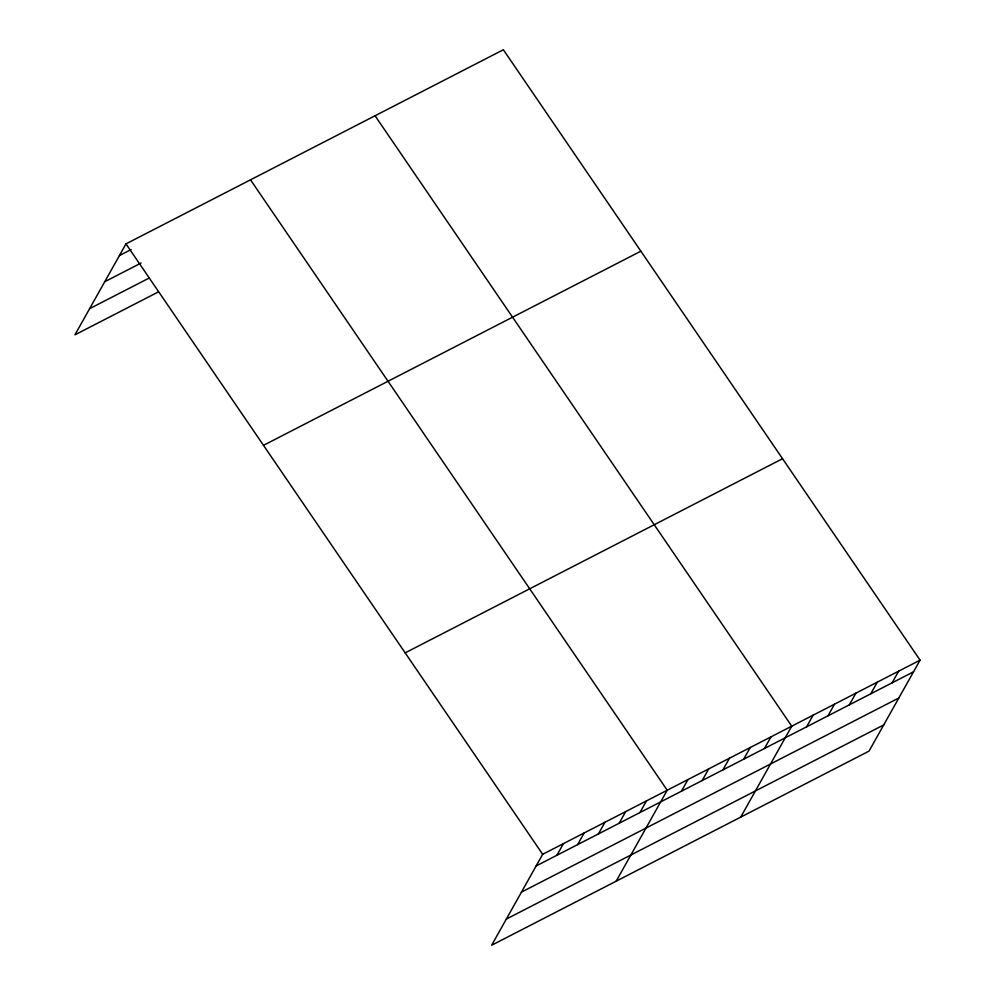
<?xml version="1.0" encoding="UTF-8"?>
<svg xmlns="http://www.w3.org/2000/svg" width="995" height="995" viewBox="0 0 995 995"><rect width="100%" height="100%" fill="white"/><g stroke="black" fill="none" stroke-linecap="round" stroke-linejoin="round"><path stroke-width="1.49" d="M920.064 660.158L542.673 854.307L491.642 945.25L869.021 751.113L920.064 660.158L503.358 49.75L125.979 243.887L74.936 334.842L157.969 292.132M556.889 855.29L563.431 843.623M577.647 844.606L584.189 832.952M598.405 833.934L604.948 822.268M619.151 823.251L625.706 811.597M639.909 812.579L646.464 800.913M616.179 881.184L667.21 790.241L250.516 179.821M681.426 791.224L687.968 779.558M702.184 780.54L708.726 768.886M722.942 769.869L729.484 758.202M743.688 759.185L750.242 747.531M764.446 748.514L770.988 736.847M740.715 817.119L791.746 726.176L375.053 115.756M806.584 726.835L813.139 715.169M827.977 715.828L834.519 704.161M849.357 704.833L855.899 693.167M870.749 693.826L877.291 682.16M892.129 682.831L898.672 671.165M119.437 255.553L131.104 249.546M104.749 281.722L141.079 263.028M89.625 308.674L149.3 277.978M263.488 445.325L640.867 251.188M405.164 652.869L782.543 458.72M536.131 865.961L913.51 671.824M521.455 892.129L898.833 697.992M506.318 919.082L883.709 724.945M125.979 243.887L542.673 854.307"/></g></svg>
